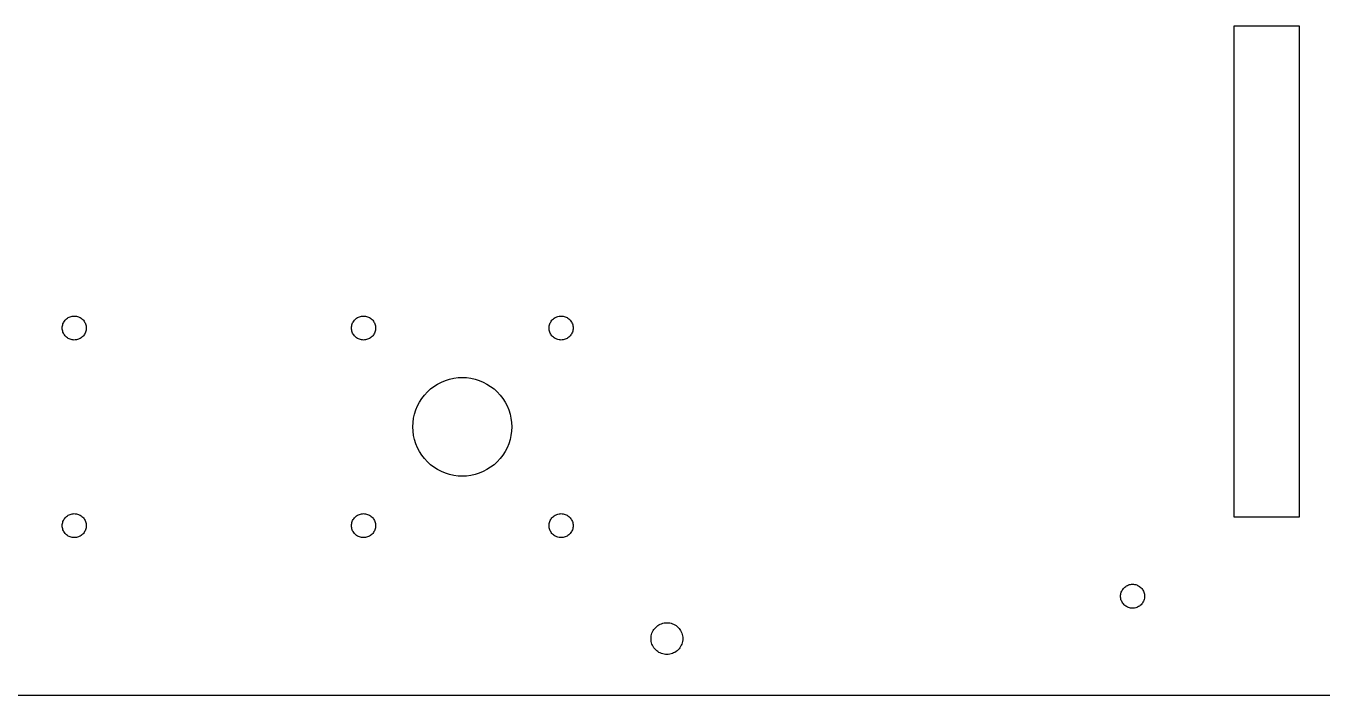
# Model space of a CAD drawing. Header units: metres. Extents: x -280 to 530, y 0 to 440.
# Drawn here: x 204.2 to 387.9, y 0 to 94.8 of the extents above; entities that cross this region are included whole.
import ezdxf

# ---------------------------------------------------------------- set-up
doc = ezdxf.new("R2010")
doc.units = ezdxf.units.M

msp = doc.modelspace()

# ---------------------------------------------------------------- linework, layer by layer
for p, q in [((375.4, 25.2), (375.4, 94.8)), ((375.4, 94.8), (384.6, 94.8)), ((384.6, 94.8), (384.6, 25.2)), ((209.798, 53.2021), (209.907, 53.3023)), ((209.907, 53.3023), (210.025, 53.3925)), ((210.025, 53.3925), (210.15, 53.4722)), ((210.15, 53.4722), (210.282, 53.5407)), ((210.282, 53.5407), (210.419, 53.5975)), ((210.419, 53.5975), (210.56, 53.6421)), ((210.56, 53.6421), (210.705, 53.6742)), ((210.705, 53.6742), (210.852, 53.6935)), ((210.852, 53.6935), (211, 53.7)), ((211, 53.7), (211.148, 53.6935)), ((211.148, 53.6935), (211.295, 53.6742)), ((211.295, 53.6742), (211.44, 53.6421)), ((211.44, 53.6421), (211.581, 53.5975)), ((211.581, 53.5975), (211.718, 53.5407)), ((211.718, 53.5407), (211.85, 53.4722)), ((211.85, 53.4722), (211.975, 53.3925)), ((211.975, 53.3925), (212.093, 53.3023)), ((212.093, 53.3023), (212.202, 53.2021)), ((250.798, 53.2021), (250.907, 53.3023)), ((250.907, 53.3023), (251.025, 53.3925)), ((251.025, 53.3925), (251.15, 53.4722)), ((251.15, 53.4722), (251.282, 53.5407)), ((251.282, 53.5407), (251.419, 53.5975)), ((251.419, 53.5975), (251.56, 53.6421)), ((251.56, 53.6421), (251.705, 53.6742)), ((251.705, 53.6742), (251.852, 53.6935)), ((251.852, 53.6935), (252, 53.7)), ((252, 53.7), (252.148, 53.6935)), ((252.148, 53.6935), (252.295, 53.6742)), ((252.295, 53.6742), (252.44, 53.6421)), ((252.44, 53.6421), (252.581, 53.5975)), ((252.581, 53.5975), (252.718, 53.5407)), ((252.718, 53.5407), (252.85, 53.4722)), ((252.85, 53.4722), (252.975, 53.3925)), ((252.975, 53.3925), (253.093, 53.3023)), ((253.093, 53.3023), (253.202, 53.2021)), ((278.798, 53.2021), (278.907, 53.3023)), ((278.907, 53.3023), (279.025, 53.3925)), ((279.025, 53.3925), (279.15, 53.4722)), ((279.15, 53.4722), (279.282, 53.5407)), ((279.282, 53.5407), (279.419, 53.5975)), ((279.419, 53.5975), (279.56, 53.6421)), ((279.56, 53.6421), (279.705, 53.6742)), ((279.705, 53.6742), (279.852, 53.6935)), ((279.852, 53.6935), (280, 53.7)), ((280, 53.7), (280.148, 53.6935)), ((280.148, 53.6935), (280.295, 53.6742)), ((280.295, 53.6742), (280.44, 53.6421)), ((280.44, 53.6421), (280.581, 53.5975)), ((280.581, 53.5975), (280.718, 53.5407)), ((280.718, 53.5407), (280.85, 53.4722)), ((280.85, 53.4722), (280.975, 53.3925)), ((280.975, 53.3925), (281.093, 53.3023)), ((281.093, 53.3023), (281.202, 53.2021)), ((209.3, 52), (209.306, 52.1482)), ((209.306, 51.8518), (209.3, 52)), ((209.306, 52.1482), (209.326, 52.2952)), ((209.326, 51.7048), (209.306, 51.8518)), ((209.326, 52.2952), (209.358, 52.44)), ((209.358, 51.56), (209.326, 51.7048)), ((209.358, 52.44), (209.403, 52.5814)), ((209.403, 51.4186), (209.358, 51.56)), ((209.403, 52.5814), (209.459, 52.7184)), ((209.459, 52.7184), (209.528, 52.85)), ((209.528, 52.85), (209.607, 52.9751)), ((209.607, 52.9751), (209.698, 53.0927)), ((209.698, 53.0927), (209.798, 53.2021)), ((212.202, 53.2021), (212.302, 53.0927)), ((212.302, 53.0927), (212.393, 52.9751)), ((212.393, 52.9751), (212.472, 52.85)), ((212.472, 52.85), (212.541, 52.7184)), ((212.541, 52.7184), (212.597, 52.5814)), ((212.597, 52.5814), (212.642, 52.44)), ((212.642, 51.56), (212.597, 51.4186)), ((212.642, 52.44), (212.674, 52.2952)), ((212.674, 51.7048), (212.642, 51.56)), ((212.674, 52.2952), (212.694, 52.1482)), ((212.694, 51.8518), (212.674, 51.7048)), ((212.694, 52.1482), (212.7, 52)), ((212.7, 52), (212.694, 51.8518)), ((250.3, 52), (250.306, 52.1482)), ((250.306, 51.8518), (250.3, 52)), ((250.306, 52.1482), (250.326, 52.2952)), ((250.326, 51.7048), (250.306, 51.8518)), ((250.326, 52.2952), (250.358, 52.44)), ((250.358, 51.56), (250.326, 51.7048)), ((250.358, 52.44), (250.403, 52.5814)), ((250.403, 51.4186), (250.358, 51.56)), ((250.403, 52.5814), (250.459, 52.7184)), ((250.459, 52.7184), (250.528, 52.85)), ((250.528, 52.85), (250.607, 52.9751)), ((250.607, 52.9751), (250.698, 53.0927)), ((250.698, 53.0927), (250.798, 53.2021)), ((253.202, 53.2021), (253.302, 53.0927)), ((253.302, 53.0927), (253.393, 52.9751)), ((253.393, 52.9751), (253.472, 52.85)), ((253.472, 52.85), (253.541, 52.7184)), ((253.541, 52.7184), (253.597, 52.5814)), ((253.597, 52.5814), (253.642, 52.44)), ((253.642, 51.56), (253.597, 51.4186)), ((253.642, 52.44), (253.674, 52.2952)), ((253.674, 51.7048), (253.642, 51.56)), ((253.674, 52.2952), (253.694, 52.1482)), ((253.694, 51.8518), (253.674, 51.7048)), ((253.694, 52.1482), (253.7, 52)), ((253.7, 52), (253.694, 51.8518)), ((278.3, 52), (278.306, 52.1482)), ((278.306, 51.8518), (278.3, 52)), ((278.306, 52.1482), (278.326, 52.2952)), ((278.326, 51.7048), (278.306, 51.8518)), ((278.326, 52.2952), (278.358, 52.44)), ((278.358, 51.56), (278.326, 51.7048)), ((278.358, 52.44), (278.403, 52.5814)), ((278.403, 51.4186), (278.358, 51.56)), ((278.403, 52.5814), (278.459, 52.7184)), ((278.459, 52.7184), (278.528, 52.85)), ((278.528, 52.85), (278.607, 52.9751)), ((278.607, 52.9751), (278.698, 53.0927)), ((278.698, 53.0927), (278.798, 53.2021)), ((281.202, 53.2021), (281.302, 53.0927)), ((281.302, 53.0927), (281.393, 52.9751)), ((281.393, 52.9751), (281.472, 52.85)), ((281.472, 52.85), (281.541, 52.7184)), ((281.541, 52.7184), (281.597, 52.5814)), ((281.597, 52.5814), (281.642, 52.44)), ((281.642, 51.56), (281.597, 51.4186)), ((281.642, 52.44), (281.674, 52.2952)), ((281.674, 51.7048), (281.642, 51.56)), ((281.674, 52.2952), (281.694, 52.1482)), ((281.694, 51.8518), (281.674, 51.7048)), ((281.694, 52.1482), (281.7, 52)), ((281.7, 52), (281.694, 51.8518)), ((209.459, 51.2815), (209.403, 51.4186)), ((209.528, 51.15), (209.459, 51.2815)), ((209.607, 51.0249), (209.528, 51.15)), ((209.698, 50.9073), (209.607, 51.0249)), ((209.798, 50.7979), (209.698, 50.9073)), ((209.907, 50.6977), (209.798, 50.7979)), ((210.025, 50.6074), (209.907, 50.6977)), ((210.15, 50.5278), (210.025, 50.6074)), ((210.282, 50.4593), (210.15, 50.5278)), ((210.419, 50.4025), (210.282, 50.4593)), ((210.56, 50.3579), (210.419, 50.4025)), ((210.705, 50.3258), (210.56, 50.3579)), ((210.852, 50.3065), (210.705, 50.3258)), ((211, 50.3), (210.852, 50.3065)), ((211.148, 50.3065), (211, 50.3)), ((211.295, 50.3258), (211.148, 50.3065)), ((211.44, 50.3579), (211.295, 50.3258)), ((211.581, 50.4025), (211.44, 50.3579)), ((211.718, 50.4593), (211.581, 50.4025)), ((211.85, 50.5278), (211.718, 50.4593)), ((211.975, 50.6074), (211.85, 50.5278)), ((212.093, 50.6977), (211.975, 50.6074)), ((212.202, 50.7979), (212.093, 50.6977)), ((212.302, 50.9073), (212.202, 50.7979)), ((212.393, 51.0249), (212.302, 50.9073)), ((212.472, 51.15), (212.393, 51.0249)), ((212.541, 51.2815), (212.472, 51.15)), ((212.597, 51.4186), (212.541, 51.2815)), ((250.459, 51.2815), (250.403, 51.4186)), ((250.528, 51.15), (250.459, 51.2815)), ((250.607, 51.0249), (250.528, 51.15)), ((250.698, 50.9073), (250.607, 51.0249)), ((250.798, 50.7979), (250.698, 50.9073)), ((250.907, 50.6977), (250.798, 50.7979)), ((251.025, 50.6074), (250.907, 50.6977)), ((251.15, 50.5278), (251.025, 50.6074)), ((251.282, 50.4593), (251.15, 50.5278)), ((251.419, 50.4025), (251.282, 50.4593)), ((251.56, 50.3579), (251.419, 50.4025)), ((251.705, 50.3258), (251.56, 50.3579)), ((251.852, 50.3065), (251.705, 50.3258)), ((252, 50.3), (251.852, 50.3065)), ((252.148, 50.3065), (252, 50.3)), ((252.295, 50.3258), (252.148, 50.3065)), ((252.44, 50.3579), (252.295, 50.3258)), ((252.581, 50.4025), (252.44, 50.3579)), ((252.718, 50.4593), (252.581, 50.4025)), ((252.85, 50.5278), (252.718, 50.4593)), ((252.975, 50.6074), (252.85, 50.5278)), ((253.093, 50.6977), (252.975, 50.6074)), ((253.202, 50.7979), (253.093, 50.6977)), ((253.302, 50.9073), (253.202, 50.7979)), ((253.393, 51.0249), (253.302, 50.9073)), ((253.472, 51.15), (253.393, 51.0249)), ((253.541, 51.2815), (253.472, 51.15)), ((253.597, 51.4186), (253.541, 51.2815)), ((278.459, 51.2815), (278.403, 51.4186)), ((278.528, 51.15), (278.459, 51.2815)), ((278.607, 51.0249), (278.528, 51.15)), ((278.698, 50.9073), (278.607, 51.0249)), ((278.798, 50.7979), (278.698, 50.9073)), ((278.907, 50.6977), (278.798, 50.7979)), ((279.025, 50.6074), (278.907, 50.6977)), ((279.15, 50.5278), (279.025, 50.6074)), ((279.282, 50.4593), (279.15, 50.5278)), ((279.419, 50.4025), (279.282, 50.4593)), ((279.56, 50.3579), (279.419, 50.4025)), ((279.705, 50.3258), (279.56, 50.3579)), ((279.852, 50.3065), (279.705, 50.3258)), ((280, 50.3), (279.852, 50.3065)), ((280.148, 50.3065), (280, 50.3)), ((280.295, 50.3258), (280.148, 50.3065)), ((280.44, 50.3579), (280.295, 50.3258)), ((280.581, 50.4025), (280.44, 50.3579)), ((280.718, 50.4593), (280.581, 50.4025)), ((280.85, 50.5278), (280.718, 50.4593)), ((280.975, 50.6074), (280.85, 50.5278)), ((281.093, 50.6977), (280.975, 50.6074)), ((281.202, 50.7979), (281.093, 50.6977)), ((281.302, 50.9073), (281.202, 50.7979)), ((281.393, 51.0249), (281.302, 50.9073)), ((281.472, 51.15), (281.393, 51.0249)), ((281.541, 51.2815), (281.472, 51.15)), ((281.597, 51.4186), (281.541, 51.2815)), ((262.5, 44.0622), (263.042, 44.3441)), ((263.042, 44.3441), (263.606, 44.5778)), ((263.606, 44.5778), (264.188, 44.7615)), ((264.188, 44.7615), (264.784, 44.8936)), ((264.784, 44.8936), (265.39, 44.9734)), ((265.39, 44.9734), (266, 45)), ((266, 45), (266.61, 44.9734)), ((266.61, 44.9734), (267.216, 44.8936)), ((267.216, 44.8936), (267.812, 44.7615)), ((267.812, 44.7615), (268.394, 44.5778)), ((268.394, 44.5778), (268.958, 44.3441)), ((268.958, 44.3441), (269.5, 44.0622)), ((260.266, 42.015), (260.638, 42.4995)), ((260.638, 42.4995), (261.05, 42.9497)), ((261.05, 42.9497), (261.5, 43.3623)), ((261.5, 43.3623), (261.985, 43.7341)), ((261.985, 43.7341), (262.5, 44.0622)), ((269.5, 44.0622), (270.015, 43.7341)), ((270.015, 43.7341), (270.5, 43.3623)), ((270.5, 43.3623), (270.95, 42.9497)), ((270.95, 42.9497), (271.362, 42.4995)), ((271.362, 42.4995), (271.734, 42.015)), ((259.422, 40.3941), (259.656, 40.9583)), ((259.656, 40.9583), (259.938, 41.5)), ((259.938, 41.5), (260.266, 42.015)), ((271.734, 42.015), (272.062, 41.5)), ((272.062, 41.5), (272.344, 40.9583)), ((272.344, 40.9583), (272.578, 40.3941)), ((259, 38), (259.027, 38.6101)), ((259.027, 38.6101), (259.106, 39.2155)), ((259.106, 39.2155), (259.239, 39.8117)), ((259.239, 39.8117), (259.422, 40.3941)), ((272.578, 40.3941), (272.761, 39.8117)), ((272.761, 39.8117), (272.894, 39.2155)), ((272.894, 39.2155), (272.973, 38.6101)), ((272.973, 38.6101), (273, 38)), ((259.027, 37.3899), (259, 38)), ((259.106, 36.7845), (259.027, 37.3899)), ((259.239, 36.1883), (259.106, 36.7845)), ((272.894, 36.7845), (272.761, 36.1883)), ((272.973, 37.3899), (272.894, 36.7845)), ((273, 38), (272.973, 37.3899)), ((259.422, 35.6059), (259.239, 36.1883)), ((259.656, 35.0417), (259.422, 35.6059)), ((259.938, 34.5), (259.656, 35.0417)), ((272.344, 35.0417), (272.062, 34.5)), ((272.578, 35.6059), (272.344, 35.0417)), ((272.761, 36.1883), (272.578, 35.6059)), ((260.266, 33.985), (259.938, 34.5)), ((260.638, 33.5005), (260.266, 33.985)), ((261.05, 33.0503), (260.638, 33.5005)), ((271.362, 33.5005), (270.95, 33.0503)), ((271.734, 33.985), (271.362, 33.5005)), ((272.062, 34.5), (271.734, 33.985)), ((261.5, 32.6377), (261.05, 33.0503)), ((261.985, 32.2659), (261.5, 32.6377)), ((262.5, 31.9378), (261.985, 32.2659)), ((263.042, 31.6559), (262.5, 31.9378)), ((263.606, 31.4222), (263.042, 31.6559)), ((264.188, 31.2385), (263.606, 31.4222)), ((264.784, 31.1064), (264.188, 31.2385)), ((267.812, 31.2385), (267.216, 31.1064)), ((268.394, 31.4222), (267.812, 31.2385)), ((268.958, 31.6559), (268.394, 31.4222)), ((269.5, 31.9378), (268.958, 31.6559)), ((270.015, 32.2659), (269.5, 31.9378)), ((270.5, 32.6377), (270.015, 32.2659)), ((270.95, 33.0503), (270.5, 32.6377)), ((265.39, 31.0266), (264.784, 31.1064)), ((266, 31), (265.39, 31.0266)), ((266.61, 31.0266), (266, 31)), ((267.216, 31.1064), (266.61, 31.0266)), ((209.3, 24), (209.306, 24.1482)), ((209.306, 23.8518), (209.3, 24)), ((209.306, 24.1482), (209.326, 24.2952)), ((209.326, 24.2952), (209.358, 24.44)), ((209.358, 24.44), (209.403, 24.5814)), ((209.403, 24.5814), (209.459, 24.7185)), ((209.459, 24.7185), (209.528, 24.85)), ((209.528, 24.85), (209.607, 24.9751)), ((209.607, 24.9751), (209.698, 25.0927)), ((209.698, 25.0927), (209.798, 25.2021)), ((209.798, 25.2021), (209.907, 25.3023)), ((209.907, 25.3023), (210.025, 25.3926)), ((210.025, 25.3926), (210.15, 25.4722)), ((210.15, 25.4722), (210.282, 25.5407)), ((210.282, 25.5407), (210.419, 25.5975)), ((210.419, 25.5975), (210.56, 25.6421)), ((210.56, 25.6421), (210.705, 25.6742)), ((210.705, 25.6742), (210.852, 25.6935)), ((210.852, 25.6935), (211, 25.7)), ((211, 25.7), (211.148, 25.6935)), ((211.148, 25.6935), (211.295, 25.6742)), ((211.295, 25.6742), (211.44, 25.6421)), ((211.44, 25.6421), (211.581, 25.5975)), ((211.581, 25.5975), (211.718, 25.5407)), ((211.718, 25.5407), (211.85, 25.4722)), ((211.85, 25.4722), (211.975, 25.3926)), ((211.975, 25.3926), (212.093, 25.3023)), ((212.093, 25.3023), (212.202, 25.2021)), ((212.202, 25.2021), (212.302, 25.0927)), ((212.302, 25.0927), (212.393, 24.9751)), ((212.393, 24.9751), (212.472, 24.85)), ((212.472, 24.85), (212.541, 24.7185)), ((212.541, 24.7185), (212.597, 24.5814)), ((212.597, 24.5814), (212.642, 24.44)), ((212.642, 24.44), (212.674, 24.2952)), ((212.674, 24.2952), (212.694, 24.1482)), ((212.694, 24.1482), (212.7, 24)), ((212.7, 24), (212.694, 23.8518)), ((250.3, 24), (250.306, 24.1482)), ((250.306, 23.8518), (250.3, 24)), ((250.306, 24.1482), (250.326, 24.2952)), ((250.326, 24.2952), (250.358, 24.44)), ((250.358, 24.44), (250.403, 24.5814)), ((250.403, 24.5814), (250.459, 24.7185)), ((250.459, 24.7185), (250.528, 24.85)), ((250.528, 24.85), (250.607, 24.9751)), ((250.607, 24.9751), (250.698, 25.0927)), ((250.698, 25.0927), (250.798, 25.2021)), ((250.798, 25.2021), (250.907, 25.3023)), ((250.907, 25.3023), (251.025, 25.3926)), ((251.025, 25.3926), (251.15, 25.4722)), ((251.15, 25.4722), (251.282, 25.5407)), ((251.282, 25.5407), (251.419, 25.5975)), ((251.419, 25.5975), (251.56, 25.6421)), ((251.56, 25.6421), (251.705, 25.6742)), ((251.705, 25.6742), (251.852, 25.6935)), ((251.852, 25.6935), (252, 25.7)), ((252, 25.7), (252.148, 25.6935)), ((252.148, 25.6935), (252.295, 25.6742)), ((252.295, 25.6742), (252.44, 25.6421)), ((252.44, 25.6421), (252.581, 25.5975)), ((252.581, 25.5975), (252.718, 25.5407)), ((252.718, 25.5407), (252.85, 25.4722)), ((252.85, 25.4722), (252.975, 25.3926)), ((252.975, 25.3926), (253.093, 25.3023)), ((253.093, 25.3023), (253.202, 25.2021)), ((253.202, 25.2021), (253.302, 25.0927)), ((253.302, 25.0927), (253.393, 24.9751)), ((253.393, 24.9751), (253.472, 24.85)), ((253.472, 24.85), (253.541, 24.7185)), ((253.541, 24.7185), (253.597, 24.5814)), ((253.597, 24.5814), (253.642, 24.44)), ((253.642, 24.44), (253.674, 24.2952)), ((253.674, 24.2952), (253.694, 24.1482)), ((253.694, 24.1482), (253.7, 24)), ((253.7, 24), (253.694, 23.8518)), ((278.3, 24), (278.306, 24.1482)), ((278.306, 23.8518), (278.3, 24)), ((278.306, 24.1482), (278.326, 24.2952)), ((278.326, 24.2952), (278.358, 24.44)), ((278.358, 24.44), (278.403, 24.5814)), ((278.403, 24.5814), (278.459, 24.7185)), ((278.459, 24.7185), (278.528, 24.85)), ((278.528, 24.85), (278.607, 24.9751)), ((278.607, 24.9751), (278.698, 25.0927)), ((278.698, 25.0927), (278.798, 25.2021)), ((278.798, 25.2021), (278.907, 25.3023)), ((278.907, 25.3023), (279.025, 25.3926)), ((279.025, 25.3926), (279.15, 25.4722)), ((279.15, 25.4722), (279.282, 25.5407)), ((279.282, 25.5407), (279.419, 25.5975)), ((279.419, 25.5975), (279.56, 25.6421)), ((279.56, 25.6421), (279.705, 25.6742)), ((279.705, 25.6742), (279.852, 25.6935)), ((279.852, 25.6935), (280, 25.7)), ((280, 25.7), (280.148, 25.6935)), ((280.148, 25.6935), (280.295, 25.6742)), ((280.295, 25.6742), (280.44, 25.6421)), ((280.44, 25.6421), (280.581, 25.5975)), ((280.581, 25.5975), (280.718, 25.5407)), ((280.718, 25.5407), (280.85, 25.4722)), ((280.85, 25.4722), (280.975, 25.3926)), ((280.975, 25.3926), (281.093, 25.3023)), ((281.093, 25.3023), (281.202, 25.2021)), ((281.202, 25.2021), (281.302, 25.0927)), ((281.302, 25.0927), (281.393, 24.9751)), ((281.393, 24.9751), (281.472, 24.85)), ((281.472, 24.85), (281.541, 24.7185)), ((281.541, 24.7185), (281.597, 24.5814)), ((281.597, 24.5814), (281.642, 24.44)), ((281.642, 24.44), (281.674, 24.2952)), ((281.674, 24.2952), (281.694, 24.1482)), ((281.694, 24.1482), (281.7, 24)), ((281.7, 24), (281.694, 23.8518)), ((384.6, 25.2), (375.4, 25.2)), ((209.326, 23.7048), (209.306, 23.8518)), ((209.358, 23.56), (209.326, 23.7048)), ((209.403, 23.4186), (209.358, 23.56)), ((209.459, 23.2816), (209.403, 23.4186)), ((209.528, 23.15), (209.459, 23.2816)), ((209.607, 23.0249), (209.528, 23.15)), ((209.698, 22.9073), (209.607, 23.0249)), ((209.798, 22.7979), (209.698, 22.9073)), ((209.907, 22.6977), (209.798, 22.7979)), ((210.025, 22.6075), (209.907, 22.6977)), ((210.15, 22.5278), (210.025, 22.6075)), ((210.282, 22.4593), (210.15, 22.5278)), ((210.419, 22.4025), (210.282, 22.4593)), ((210.56, 22.3579), (210.419, 22.4025)), ((210.705, 22.3258), (210.56, 22.3579)), ((210.852, 22.3065), (210.705, 22.3258)), ((211, 22.3), (210.852, 22.3065)), ((211.148, 22.3065), (211, 22.3)), ((211.295, 22.3258), (211.148, 22.3065)), ((211.44, 22.3579), (211.295, 22.3258)), ((211.581, 22.4025), (211.44, 22.3579)), ((211.718, 22.4593), (211.581, 22.4025)), ((211.85, 22.5278), (211.718, 22.4593)), ((211.975, 22.6075), (211.85, 22.5278)), ((212.093, 22.6977), (211.975, 22.6075)), ((212.202, 22.7979), (212.093, 22.6977)), ((212.302, 22.9073), (212.202, 22.7979)), ((212.393, 23.0249), (212.302, 22.9073)), ((212.472, 23.15), (212.393, 23.0249)), ((212.541, 23.2816), (212.472, 23.15)), ((212.597, 23.4186), (212.541, 23.2816)), ((212.642, 23.56), (212.597, 23.4186)), ((212.674, 23.7048), (212.642, 23.56)), ((212.694, 23.8518), (212.674, 23.7048)), ((250.326, 23.7048), (250.306, 23.8518)), ((250.358, 23.56), (250.326, 23.7048)), ((250.403, 23.4186), (250.358, 23.56)), ((250.459, 23.2816), (250.403, 23.4186)), ((250.528, 23.15), (250.459, 23.2816)), ((250.607, 23.0249), (250.528, 23.15)), ((250.698, 22.9073), (250.607, 23.0249)), ((250.798, 22.7979), (250.698, 22.9073)), ((250.907, 22.6977), (250.798, 22.7979)), ((251.025, 22.6075), (250.907, 22.6977)), ((251.15, 22.5278), (251.025, 22.6075)), ((251.282, 22.4593), (251.15, 22.5278)), ((251.419, 22.4025), (251.282, 22.4593)), ((251.56, 22.3579), (251.419, 22.4025)), ((251.705, 22.3258), (251.56, 22.3579)), ((251.852, 22.3065), (251.705, 22.3258)), ((252, 22.3), (251.852, 22.3065)), ((252.148, 22.3065), (252, 22.3)), ((252.295, 22.3258), (252.148, 22.3065)), ((252.44, 22.3579), (252.295, 22.3258)), ((252.581, 22.4025), (252.44, 22.3579)), ((252.718, 22.4593), (252.581, 22.4025)), ((252.85, 22.5278), (252.718, 22.4593)), ((252.975, 22.6075), (252.85, 22.5278)), ((253.093, 22.6977), (252.975, 22.6075)), ((253.202, 22.7979), (253.093, 22.6977)), ((253.302, 22.9073), (253.202, 22.7979)), ((253.393, 23.0249), (253.302, 22.9073)), ((253.472, 23.15), (253.393, 23.0249)), ((253.541, 23.2816), (253.472, 23.15)), ((253.597, 23.4186), (253.541, 23.2816)), ((253.642, 23.56), (253.597, 23.4186)), ((253.674, 23.7048), (253.642, 23.56)), ((253.694, 23.8518), (253.674, 23.7048)), ((278.326, 23.7048), (278.306, 23.8518)), ((278.358, 23.56), (278.326, 23.7048)), ((278.403, 23.4186), (278.358, 23.56)), ((278.459, 23.2816), (278.403, 23.4186)), ((278.528, 23.15), (278.459, 23.2816)), ((278.607, 23.0249), (278.528, 23.15)), ((278.698, 22.9073), (278.607, 23.0249)), ((278.798, 22.7979), (278.698, 22.9073)), ((278.907, 22.6977), (278.798, 22.7979)), ((279.025, 22.6075), (278.907, 22.6977)), ((279.15, 22.5278), (279.025, 22.6075)), ((279.282, 22.4593), (279.15, 22.5278)), ((279.419, 22.4025), (279.282, 22.4593)), ((279.56, 22.3579), (279.419, 22.4025)), ((279.705, 22.3258), (279.56, 22.3579)), ((279.852, 22.3065), (279.705, 22.3258)), ((280, 22.3), (279.852, 22.3065)), ((280.148, 22.3065), (280, 22.3)), ((280.295, 22.3258), (280.148, 22.3065)), ((280.44, 22.3579), (280.295, 22.3258)), ((280.581, 22.4025), (280.44, 22.3579)), ((280.718, 22.4593), (280.581, 22.4025)), ((280.85, 22.5278), (280.718, 22.4593)), ((280.975, 22.6075), (280.85, 22.5278)), ((281.093, 22.6977), (280.975, 22.6075)), ((281.202, 22.7979), (281.093, 22.6977)), ((281.302, 22.9073), (281.202, 22.7979)), ((281.393, 23.0249), (281.302, 22.9073)), ((281.472, 23.15), (281.393, 23.0249)), ((281.541, 23.2816), (281.472, 23.15)), ((281.597, 23.4186), (281.541, 23.2816)), ((281.642, 23.56), (281.597, 23.4186)), ((281.674, 23.7048), (281.642, 23.56)), ((281.694, 23.8518), (281.674, 23.7048)), ((359.403, 14.5814), (359.459, 14.7185)), ((359.459, 14.7185), (359.528, 14.85)), ((359.528, 14.85), (359.607, 14.9751)), ((359.607, 14.9751), (359.698, 15.0927)), ((359.698, 15.0927), (359.798, 15.2021)), ((359.798, 15.2021), (359.907, 15.3023)), ((359.907, 15.3023), (360.025, 15.3926)), ((360.025, 15.3926), (360.15, 15.4722)), ((360.15, 15.4722), (360.282, 15.5407)), ((360.282, 15.5407), (360.419, 15.5975)), ((360.419, 15.5975), (360.56, 15.6421)), ((360.56, 15.6421), (360.705, 15.6742)), ((360.705, 15.6742), (360.852, 15.6935)), ((360.852, 15.6935), (361, 15.7)), ((361, 15.7), (361.148, 15.6935)), ((361.148, 15.6935), (361.295, 15.6742)), ((361.295, 15.6742), (361.44, 15.6421)), ((361.44, 15.6421), (361.581, 15.5975)), ((361.581, 15.5975), (361.718, 15.5407)), ((361.718, 15.5407), (361.85, 15.4722)), ((361.85, 15.4722), (361.975, 15.3926)), ((361.975, 15.3926), (362.093, 15.3023)), ((362.093, 15.3023), (362.202, 15.2021)), ((362.202, 15.2021), (362.302, 15.0927)), ((362.302, 15.0927), (362.393, 14.9751)), ((362.393, 14.9751), (362.472, 14.85)), ((362.472, 14.85), (362.541, 14.7185)), ((362.541, 14.7185), (362.597, 14.5814)), ((359.3, 14), (359.306, 14.1482)), ((359.306, 13.8518), (359.3, 14)), ((359.306, 14.1482), (359.326, 14.2952)), ((359.326, 13.7048), (359.306, 13.8518)), ((359.326, 14.2952), (359.358, 14.44)), ((359.358, 13.56), (359.326, 13.7048)), ((359.358, 14.44), (359.403, 14.5814)), ((359.403, 13.4186), (359.358, 13.56)), ((359.459, 13.2816), (359.403, 13.4186)), ((359.528, 13.15), (359.459, 13.2816)), ((359.607, 13.0249), (359.528, 13.15)), ((359.698, 12.9073), (359.607, 13.0249)), ((359.798, 12.7979), (359.698, 12.9073)), ((362.302, 12.9073), (362.202, 12.7979)), ((362.393, 13.0249), (362.302, 12.9073)), ((362.472, 13.15), (362.393, 13.0249)), ((362.541, 13.2816), (362.472, 13.15)), ((362.597, 13.4186), (362.541, 13.2816)), ((362.597, 14.5814), (362.642, 14.44)), ((362.642, 13.56), (362.597, 13.4186)), ((362.642, 14.44), (362.674, 14.2952)), ((362.674, 13.7048), (362.642, 13.56)), ((362.674, 14.2952), (362.694, 14.1482)), ((362.694, 13.8518), (362.674, 13.7048)), ((362.694, 14.1482), (362.7, 14)), ((362.7, 14), (362.694, 13.8518)), ((359.907, 12.6977), (359.798, 12.7979)), ((360.025, 12.6075), (359.907, 12.6977)), ((360.15, 12.5278), (360.025, 12.6075)), ((360.282, 12.4593), (360.15, 12.5278)), ((360.419, 12.4025), (360.282, 12.4593)), ((360.56, 12.3579), (360.419, 12.4025)), ((360.705, 12.3258), (360.56, 12.3579)), ((360.852, 12.3065), (360.705, 12.3258)), ((361, 12.3), (360.852, 12.3065)), ((361.148, 12.3065), (361, 12.3)), ((361.295, 12.3258), (361.148, 12.3065)), ((361.44, 12.3579), (361.295, 12.3258)), ((361.581, 12.4025), (361.44, 12.3579)), ((361.718, 12.4593), (361.581, 12.4025)), ((361.85, 12.5278), (361.718, 12.4593)), ((361.975, 12.6075), (361.85, 12.5278)), ((362.093, 12.6977), (361.975, 12.6075)), ((362.202, 12.7979), (362.093, 12.6977)), ((293.051, 9.125), (293.157, 9.29054)), ((293.157, 9.29054), (293.276, 9.44626)), ((293.276, 9.44626), (293.409, 9.59099)), ((293.409, 9.59099), (293.554, 9.72359)), ((293.554, 9.72359), (293.709, 9.84308)), ((293.709, 9.84308), (293.875, 9.94855)), ((293.875, 9.94855), (294.049, 10.0392)), ((294.049, 10.0392), (294.23, 10.1143)), ((294.23, 10.1143), (294.418, 10.1733)), ((294.418, 10.1733), (294.609, 10.2158)), ((294.609, 10.2158), (294.804, 10.2414)), ((294.804, 10.2414), (295, 10.25)), ((295, 10.25), (295.196, 10.2414)), ((295.196, 10.2414), (295.391, 10.2158)), ((295.391, 10.2158), (295.582, 10.1733)), ((295.582, 10.1733), (295.77, 10.1143)), ((295.77, 10.1143), (295.951, 10.0392)), ((295.951, 10.0392), (296.125, 9.94855)), ((296.125, 9.94855), (296.291, 9.84308)), ((296.291, 9.84308), (296.446, 9.72359)), ((296.446, 9.72359), (296.591, 9.59099)), ((296.591, 9.59099), (296.724, 9.44626)), ((296.724, 9.44626), (296.843, 9.29054)), ((296.843, 9.29054), (296.949, 9.125)), ((292.75, 8), (292.759, 8.19609)), ((292.759, 7.80389), (292.75, 8)), ((292.759, 8.19609), (292.784, 8.3907)), ((292.784, 7.60928), (292.759, 7.80389)), ((292.784, 8.3907), (292.827, 8.58234)), ((292.827, 7.41765), (292.784, 7.60928)), ((292.827, 8.58234), (292.886, 8.76953)), ((292.886, 7.23045), (292.827, 7.41765)), ((292.886, 8.76953), (292.961, 8.95088)), ((292.961, 8.95088), (293.051, 9.125)), ((296.949, 9.125), (297.039, 8.95088)), ((297.039, 8.95088), (297.114, 8.76953)), ((297.114, 8.76953), (297.173, 8.58234)), ((297.173, 7.41765), (297.114, 7.23045)), ((297.173, 8.58234), (297.216, 8.3907)), ((297.216, 7.60928), (297.173, 7.41765)), ((297.216, 8.3907), (297.241, 8.19609)), ((297.241, 7.80389), (297.216, 7.60928)), ((297.241, 8.19609), (297.25, 8)), ((297.25, 8), (297.241, 7.80389)), ((292.961, 7.0491), (292.886, 7.23045)), ((293.051, 6.875), (292.961, 7.0491)), ((293.157, 6.70944), (293.051, 6.875)), ((293.276, 6.55373), (293.157, 6.70944)), ((293.409, 6.409), (293.276, 6.55373)), ((293.554, 6.2764), (293.409, 6.409)), ((293.709, 6.15691), (293.554, 6.2764)), ((293.875, 6.05144), (293.709, 6.15691)), ((294.049, 5.9608), (293.875, 6.05144)), ((294.23, 5.88568), (294.049, 5.9608)), ((294.418, 5.82666), (294.23, 5.88568)), ((294.609, 5.78418), (294.418, 5.82666)), ((294.804, 5.75856), (294.609, 5.78418)), ((295, 5.75), (294.804, 5.75856)), ((295.196, 5.75856), (295, 5.75)), ((295.391, 5.78418), (295.196, 5.75856)), ((295.582, 5.82666), (295.391, 5.78418)), ((295.77, 5.88568), (295.582, 5.82666)), ((295.951, 5.9608), (295.77, 5.88568)), ((296.125, 6.05144), (295.951, 5.9608)), ((296.291, 6.15691), (296.125, 6.05144)), ((296.446, 6.2764), (296.291, 6.15691)), ((296.591, 6.409), (296.446, 6.2764)), ((296.724, 6.55373), (296.591, 6.409)), ((296.843, 6.70944), (296.724, 6.55373)), ((296.949, 6.875), (296.843, 6.70944)), ((297.039, 7.0491), (296.949, 6.875)), ((297.114, 7.23045), (297.039, 7.0491)), ((123, 0), (524, 0))]:
    msp.add_line(p, q)

doc.saveas('drawing.dxf')
